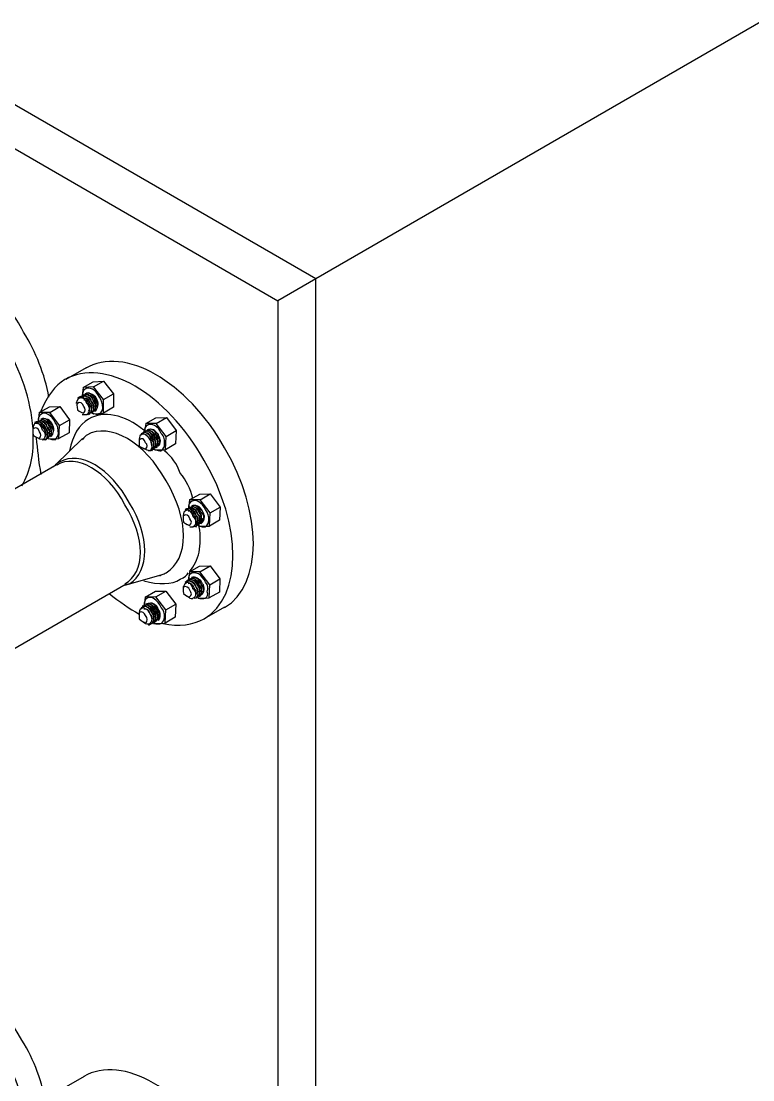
# Model space of a CAD drawing. Header units: inches. Extents: x 0.3 to 33.8, y 15.5 to 37.1.
# Drawn here: x 22.11 to 24.497, y 26.14 to 29.592 of the extents above; entities that cross this region are included whole.
import ezdxf

# ---------------------------------------------------------------- set-up
doc = ezdxf.new("R2010")
doc.units = ezdxf.units.IN
doc.header["$MEASUREMENT"] = 0

# ---------------------------------------------------------------- blocks, each defined once
blk = doc.blocks.new('60298_1')
at = {"transparency": 33554687}
for points in [[(25.3716, 30.0803), (23.071, 28.7515)], [(21.6194, 29.5897), (21.4955, 29.5184), (22.9471, 28.6803)], [(23.071, 28.7515), (21.6194, 29.5897)], [(23.071, 28.7515), (22.9471, 28.6803)], [(23.071, 24.9399), (23.071, 28.7515)], [(22.9471, 28.6803), (22.9471, 24.8681)], [(22.2567, 28.4241), (22.3233, 28.4629)], [(22.3124, 28.3968), (22.345, 28.4154)], [(22.345, 28.4154), (22.3785, 28.4184)], [(22.3455, 28.3993), (22.3785, 28.4184)], [(22.3785, 28.4184), (22.4116, 28.3771)], [(22.3124, 28.3968), (22.3093, 28.3709)], [(22.3455, 28.3993), (22.3124, 28.3968)], [(22.3315, 28.373), (22.3161, 28.3746)], [(22.3161, 28.3746), (22.3161, 28.3746)], [(22.3383, 28.3771), (22.3223, 28.3787)], [(22.3223, 28.3787), (22.3223, 28.3787)], [(22.3419, 28.3751), (22.3419, 28.3751)], [(22.3785, 28.358), (22.3455, 28.3993)], [(22.3785, 28.358), (22.4116, 28.3771)], [(22.4116, 28.3771), (22.4116, 28.3327)], [(22.2923, 28.34), (22.2923, 28.3487)], [(22.3186, 28.3658), (22.3031, 28.3673)], [(22.3031, 28.3673), (22.3031, 28.3673)], [(22.3254, 28.3694), (22.3093, 28.3709)], [(22.3093, 28.3709), (22.3093, 28.3709)], [(22.3161, 28.3601), (22.3099, 28.3622)], [(22.3223, 28.3637), (22.3223, 28.3637)], [(22.329, 28.3673), (22.329, 28.3673)], [(22.3352, 28.3715), (22.3352, 28.3715)], [(22.3599, 28.3358), (22.361, 28.3425)], [(22.3785, 28.3136), (22.3785, 28.358)], [(22.1689, 28.3157), (22.1653, 28.2878)], [(22.1689, 28.3157), (22.2019, 28.3343)], [(22.203, 28.3162), (22.1689, 28.3157)], [(22.2019, 28.3343), (22.236, 28.3353)], [(22.203, 28.3162), (22.236, 28.3353)], [(22.2355, 28.2733), (22.203, 28.3162)], [(22.236, 28.3353), (22.268, 28.2924)], [(22.3052, 28.3172), (22.313, 28.3131)], [(22.3341, 28.3131), (22.3341, 28.3131)], [(22.3393, 28.3162), (22.3455, 28.311)], [(22.3408, 28.3167), (22.3408, 28.3167)], [(22.3455, 28.311), (22.3785, 28.3136)], [(22.347, 28.3203), (22.347, 28.3203)], [(22.3538, 28.3245), (22.3538, 28.3245)], [(22.4116, 28.3327), (22.3785, 28.3136)], [(22.1586, 28.2837), (22.1539, 28.279)], [(22.1596, 28.2842), (22.1596, 28.2842)], [(22.1653, 28.2878), (22.1653, 28.2878)], [(22.1658, 28.2883), (22.1658, 28.2883)], [(22.1715, 28.2914), (22.1715, 28.2914)], [(22.1725, 28.2919), (22.1725, 28.2919)], [(22.1777, 28.295), (22.1777, 28.295)], [(22.1787, 28.2955), (22.1787, 28.2955)], [(22.2334, 28.2305), (22.2355, 28.2733)], [(22.2355, 28.2733), (22.268, 28.2924)], [(22.268, 28.2924), (22.2665, 28.2496)], [(22.5164, 28.2795), (22.5123, 28.2537)], [(22.5164, 28.2795), (22.5495, 28.2986)], [(22.5505, 28.2801), (22.5164, 28.2795)], [(22.5495, 28.2986), (22.5836, 28.2992)], [(22.5505, 28.2801), (22.5836, 28.2992)], [(22.583, 28.2377), (22.5505, 28.2801)], [(22.5836, 28.2992), (22.6156, 28.2568)], [(22.1487, 28.2573), (22.1487, 28.2661)], [(22.1617, 28.2346), (22.1694, 28.23)], [(22.2035, 28.2377), (22.2035, 28.2377)], [(22.2102, 28.2413), (22.2102, 28.2413)], [(22.2169, 28.2563), (22.2169, 28.2594)], [(22.2665, 28.2496), (22.2334, 28.2305)], [(22.5061, 28.2501), (22.5061, 28.2501)], [(22.5128, 28.2537), (22.5128, 28.2537)], [(22.5324, 28.2289), (22.5133, 28.2449)], [(22.519, 28.2573), (22.519, 28.2573)], [(22.5386, 28.2325), (22.5231, 28.2475)], [(22.5257, 28.2609), (22.5257, 28.2609)], [(22.5453, 28.2362), (22.5293, 28.2516)], [(22.5515, 28.2398), (22.536, 28.2553)], [(22.5582, 28.2439), (22.5422, 28.2589)], [(22.5505, 28.215), (22.5453, 28.2362)], [(22.5567, 28.2191), (22.5515, 28.2398)], [(22.5644, 28.2238), (22.5562, 28.2475)], [(22.5634, 28.2227), (22.5582, 28.2439)], [(22.581, 28.1943), (22.583, 28.2377)], [(22.583, 28.2377), (22.6156, 28.2568)], [(22.6156, 28.2568), (22.6135, 28.2134)], [(22.1694, 28.23), (22.1839, 28.2284)], [(22.1906, 28.23), (22.1906, 28.23)], [(22.1957, 28.2331), (22.1993, 28.23)], [(22.1973, 28.2341), (22.1973, 28.2341)], [(22.1993, 28.23), (22.2334, 28.2305)], [(22.2221, 28.1453), (22.3104, 28.2305)], [(22.4958, 28.2227), (22.4958, 28.2315)], [(22.5087, 28.2), (22.5164, 28.1959)], [(22.5371, 28.2041), (22.5324, 28.2289)], [(22.5438, 28.2114), (22.5386, 28.2325)], [(22.5505, 28.2031), (22.5505, 28.2031)], [(22.5567, 28.2067), (22.5567, 28.2067)], [(22.5629, 28.2176), (22.5644, 28.2238)], [(22.6135, 28.2134), (22.581, 28.1943)], [(22.5376, 28.1959), (22.5376, 28.1959)], [(22.5417, 28.1985), (22.5469, 28.1938)], [(22.5438, 28.1995), (22.5438, 28.1995)], [(22.5469, 28.1938), (22.581, 28.1943)], [(20.4487, 27.1202), (22.2277, 28.1473)], [(22.6595, 28.0306), (22.6559, 28.0043)], [(22.6595, 28.0306), (22.6925, 28.0492)], [(22.6935, 28.0311), (22.6595, 28.0306)], [(22.6925, 28.0492), (22.7266, 28.0502)], [(22.6935, 28.0311), (22.7266, 28.0502)], [(22.7261, 27.9888), (22.6935, 28.0311)], [(22.7266, 28.0502), (22.7586, 28.0074)], [(22.6502, 28.0012), (22.6502, 28.0012)], [(22.6564, 28.0048), (22.6564, 28.0048)], [(22.6631, 28.0084), (22.6631, 28.0084)], [(22.6693, 28.012), (22.6693, 28.012)], [(22.7261, 27.9888), (22.7586, 28.0074)], [(22.7586, 28.0074), (22.7571, 27.9645)], [(22.6393, 27.9738), (22.6393, 27.9826)], [(22.6806, 27.9552), (22.6817, 27.9614)], [(22.6812, 27.947), (22.6879, 27.9656)], [(22.6879, 27.9506), (22.6946, 27.9692)], [(22.6941, 27.9542), (22.7008, 27.9728)], [(22.7008, 27.9578), (22.707, 27.9764)], [(22.707, 27.9702), (22.7075, 27.9743)], [(22.7075, 27.9743), (22.7075, 27.98)], [(22.724, 27.9454), (22.7261, 27.9888)], [(22.7571, 27.9645), (22.724, 27.9454)], [(22.6522, 27.9511), (22.66, 27.947)], [(22.6812, 27.947), (22.6812, 27.947)], [(22.6848, 27.9495), (22.6899, 27.9449)], [(22.6879, 27.9506), (22.6879, 27.9506)], [(22.6899, 27.9449), (22.724, 27.9454)], [(22.6941, 27.9542), (22.6941, 27.9542)], [(22.7008, 27.9578), (22.7008, 27.9578)], [(22.4483, 27.7533), (22.5665, 27.7869)], [(22.6589, 27.7962), (22.6553, 27.7693)], [(22.6589, 27.7962), (22.692, 27.8153)], [(22.693, 27.7967), (22.6589, 27.7962)], [(22.692, 27.8153), (22.7261, 27.8158)], [(22.693, 27.7967), (22.7261, 27.8158)], [(22.7256, 27.7543), (22.693, 27.7967)], [(22.7261, 27.8158), (22.7581, 27.7735)], [(20.6692, 26.7272), (22.4529, 27.7569)], [(22.6455, 27.7616), (22.6393, 27.7482)], [(22.6502, 27.7662), (22.6502, 27.7662)], [(22.6564, 27.7704), (22.6564, 27.7704)], [(22.6631, 27.774), (22.6631, 27.774)], [(22.6693, 27.7776), (22.6693, 27.7776)], [(22.7235, 27.711), (22.7256, 27.7543)], [(22.7256, 27.7543), (22.7581, 27.7735)], [(22.7581, 27.7735), (22.7566, 27.7301)], [(22.5149, 27.7141), (22.5479, 27.7332)], [(22.5479, 27.7332), (22.582, 27.7337)], [(22.549, 27.7146), (22.582, 27.7337)], [(22.582, 27.7337), (22.614, 27.6908)], [(22.6393, 27.7394), (22.6393, 27.7482)], [(22.6522, 27.7167), (22.66, 27.712)], [(22.6905, 27.7182), (22.6935, 27.7192)], [(22.6941, 27.7197), (22.6941, 27.7197)], [(22.6966, 27.7218), (22.6997, 27.7228)], [(22.7008, 27.7234), (22.7008, 27.7234)], [(22.7566, 27.7301), (22.7235, 27.711)], [(22.5061, 27.6836), (22.5061, 27.6836)], [(22.5149, 27.7141), (22.5107, 27.6862)], [(22.5128, 27.6872), (22.5128, 27.6872)], [(22.549, 27.7146), (22.5149, 27.7141)], [(22.519, 27.6908), (22.519, 27.6908)], [(22.5257, 27.6944), (22.5257, 27.6944)], [(22.5815, 27.6722), (22.549, 27.7146)], [(22.5815, 27.6722), (22.614, 27.6908)], [(22.614, 27.6908), (22.612, 27.648)], [(22.6739, 27.7105), (22.6806, 27.712)], [(22.6812, 27.7125), (22.6812, 27.7125)], [(22.6837, 27.7146), (22.6868, 27.7156)], [(22.6848, 27.7146), (22.6894, 27.7105)], [(22.6879, 27.7161), (22.6879, 27.7161)], [(22.6894, 27.7105), (22.7235, 27.711)], [(22.7075, 27.6438), (22.7741, 27.6821)], [(22.4958, 27.6562), (22.4958, 27.665)], [(22.5794, 27.6289), (22.5815, 27.6722)], [(22.612, 27.648), (22.5794, 27.6289)], [(22.5087, 27.6335), (22.5164, 27.6294)], [(22.5376, 27.6294), (22.5376, 27.6294)], [(22.5412, 27.632), (22.5453, 27.6283)], [(22.5438, 27.633), (22.5438, 27.633)], [(22.5453, 27.6283), (22.5794, 27.6289)], [(22.5505, 27.6366), (22.5505, 27.6366)], [(22.5567, 27.6402), (22.5567, 27.6402)], [(22.25, 26.1137), (22.3166, 26.1524)]]:
    blk.add_lwpolyline(points, dxfattribs=at)
for points, knots in [([(22.1487, 28.263), (22.1417, 28.3568), (22.1093, 28.4547), (22.0558, 28.5419), (21.9327, 28.7605), (21.731, 28.877), (21.6065, 28.8001), (21.5708, 28.7845), (21.5441, 28.7494), (21.5239, 28.702)], [0, 0, 0, 0, 1, 1, 1, 2, 2, 2, 3, 3, 3, 3]), ([(22.2004, 28.3663), (22.1868, 28.4402), (22.1585, 28.5129), (22.1178, 28.578), (22.0897, 28.6321), (22.0546, 28.6795), (22.0145, 28.7174)], [0, 0, 0, 0, 1, 1, 1, 2, 2, 2, 2]), ([(22.7736, 27.6795), (22.8986, 27.7543), (22.8986, 27.9872), (22.7736, 28.201), (22.6498, 28.4182), (22.448, 28.5347), (22.3192, 28.4592)], [0, 0, 0, 0, 1, 1, 1, 2, 2, 2, 2]), ([(22.5722, 27.6278), (22.6254, 27.6174), (22.6708, 27.6227), (22.7065, 27.6433), (22.8321, 27.7159), (22.8321, 27.9488), (22.7065, 28.1597), (22.5832, 28.3798), (22.3815, 28.4963), (22.252, 28.4231), (22.2211, 28.4037), (22.1942, 28.3683), (22.1746, 28.3198)], [0, 0, 0, 0, 1, 1, 1, 2, 2, 2, 3, 3, 3, 4, 4, 4, 4]), ([(22.376, 28.3301), (22.376, 28.3446), (22.3725, 28.3564), (22.3656, 28.3663), (22.3533, 28.3897), (22.3323, 28.4018), (22.3192, 28.3921), (22.3127, 28.3905), (22.3092, 28.3822), (22.3088, 28.3663)], [0, 0, 0, 0, 1, 1, 1, 2, 2, 2, 3, 3, 3, 3]), ([(22.3295, 28.3715), (22.3252, 28.3764), (22.3196, 28.3769), (22.314, 28.3715), (22.3145, 28.374), (22.3136, 28.3733), (22.3088, 28.3715)], [0, 0, 0, 0, 1, 1, 1, 2, 2, 2, 2]), ([(22.3346, 28.3766), (22.3316, 28.3801), (22.326, 28.3807), (22.3192, 28.3766), (22.3209, 28.3777), (22.32, 28.377), (22.3192, 28.3715)], [0, 0, 0, 0, 1, 1, 1, 2, 2, 2, 2]), ([(22.345, 28.3198), (22.3512, 28.3231), (22.3522, 28.3235), (22.3501, 28.3198), (22.3618, 28.3291), (22.3618, 28.3452), (22.3501, 28.356), (22.349, 28.3674), (22.3434, 28.3733), (22.3346, 28.3766)], [0, 0, 0, 0, 1, 1, 1, 2, 2, 2, 3, 3, 3, 3]), ([(22.3501, 28.3198), (22.3626, 28.3295), (22.3626, 28.3457), (22.3501, 28.356), (22.3498, 28.3678), (22.3442, 28.3738), (22.3346, 28.3766)], [0, 0, 0, 0, 1, 1, 1, 2, 2, 2, 2]), ([(22.3605, 28.3405), (22.3614, 28.3486), (22.3595, 28.3552), (22.3553, 28.3611), (22.3515, 28.369), (22.3452, 28.3748), (22.3346, 28.3766)], [0, 0, 0, 0, 1, 1, 1, 2, 2, 2, 2]), ([(22.3088, 28.3095), (22.3188, 28.3101), (22.3241, 28.3095), (22.3243, 28.3095), (22.3361, 28.3165), (22.3361, 28.3316), (22.3243, 28.3456), (22.3199, 28.3597), (22.3068, 28.3673), (22.2985, 28.3611), (22.2948, 28.3604), (22.2926, 28.3556), (22.2882, 28.3456)], [0, 0, 0, 0, 1, 1, 1, 2, 2, 2, 3, 3, 3, 4, 4, 4, 4]), ([(22.314, 28.3147), (22.3099, 28.3138), (22.3016, 28.3186), (22.2933, 28.325), (22.2913, 28.3363), (22.2913, 28.3459), (22.2933, 28.3456), (22.3016, 28.3519), (22.3099, 28.3471), (22.314, 28.3353), (22.3201, 28.3293), (22.3201, 28.3197), (22.314, 28.3147)], [0, 0, 0, 0, 1, 1, 1, 2, 2, 2, 3, 3, 3, 4, 4, 4, 4]), ([(22.314, 28.3611), (22.3123, 28.3689), (22.3067, 28.3695), (22.2985, 28.3663), (22.3007, 28.366), (22.2992, 28.3644), (22.2933, 28.3611)], [0, 0, 0, 0, 1, 1, 1, 2, 2, 2, 2]), ([(22.3243, 28.3663), (22.3187, 28.3727), (22.3131, 28.3732), (22.3088, 28.3663), (22.308, 28.3703), (22.3072, 28.3696), (22.3037, 28.3663)], [0, 0, 0, 0, 1, 1, 1, 2, 2, 2, 2]), ([(22.3295, 28.3095), (22.3433, 28.3184), (22.3433, 28.3345), (22.3295, 28.3456), (22.3305, 28.3567), (22.3249, 28.3626), (22.314, 28.3611)], [0, 0, 0, 0, 1, 1, 1, 2, 2, 2, 2]), ([(22.3243, 28.3095), (22.3298, 28.3113), (22.332, 28.3118), (22.3295, 28.3095), (22.3425, 28.3179), (22.3425, 28.3341), (22.3295, 28.3456), (22.3297, 28.3562), (22.324, 28.3622), (22.314, 28.3611)], [0, 0, 0, 0, 1, 1, 1, 2, 2, 2, 3, 3, 3, 3]), ([(22.3295, 28.3198), (22.3361, 28.3284), (22.3343, 28.3379), (22.3243, 28.3456), (22.3259, 28.3525), (22.3211, 28.3575), (22.314, 28.356)], [0, 0, 0, 0, 1, 1, 1, 2, 2, 2, 2]), ([(22.3398, 28.325), (22.3419, 28.3352), (22.3399, 28.3431), (22.3346, 28.3456), (22.3323, 28.3562), (22.3275, 28.3612), (22.3192, 28.3611)], [0, 0, 0, 0, 1, 1, 1, 2, 2, 2, 2]), ([(22.3346, 28.3147), (22.3383, 28.3157), (22.3393, 28.3161), (22.3398, 28.3147), (22.3489, 28.3216), (22.3489, 28.3378), (22.3398, 28.3508), (22.3361, 28.3599), (22.3305, 28.3659), (22.3243, 28.3663)], [0, 0, 0, 0, 1, 1, 1, 2, 2, 2, 3, 3, 3, 3]), ([(22.3398, 28.3147), (22.3497, 28.3221), (22.3497, 28.3383), (22.3398, 28.3508), (22.3369, 28.3604), (22.3313, 28.3664), (22.3243, 28.3663)], [0, 0, 0, 0, 1, 1, 1, 2, 2, 2, 2]), ([(22.345, 28.3301), (22.3483, 28.339), (22.3463, 28.3468), (22.3398, 28.3508), (22.3387, 28.3599), (22.334, 28.365), (22.3243, 28.3663)], [0, 0, 0, 0, 1, 1, 1, 2, 2, 2, 2]), ([(22.3398, 28.3147), (22.3447, 28.3194), (22.3458, 28.3198), (22.345, 28.3198), (22.3553, 28.3253), (22.3553, 28.3415), (22.345, 28.356), (22.3425, 28.3637), (22.3369, 28.3696), (22.3295, 28.3715)], [0, 0, 0, 0, 1, 1, 1, 2, 2, 2, 3, 3, 3, 3]), ([(22.345, 28.3198), (22.3561, 28.3258), (22.3561, 28.342), (22.345, 28.356), (22.3434, 28.3641), (22.3377, 28.3701), (22.3295, 28.3715)], [0, 0, 0, 0, 1, 1, 1, 2, 2, 2, 2]), ([(22.3501, 28.3353), (22.3547, 28.3427), (22.3528, 28.3505), (22.345, 28.356), (22.3452, 28.3637), (22.3404, 28.3687), (22.3346, 28.3715)], [0, 0, 0, 0, 1, 1, 1, 2, 2, 2, 2]), ([(22.3553, 28.3353), (22.3612, 28.3464), (22.3592, 28.3542), (22.3501, 28.3611), (22.3516, 28.3674), (22.3469, 28.3724), (22.3398, 28.3715)], [0, 0, 0, 0, 1, 1, 1, 2, 2, 2, 2]), ([(22.2314, 28.2475), (22.2322, 28.2611), (22.2287, 28.2736), (22.221, 28.2837), (22.2091, 28.3075), (22.1881, 28.3196), (22.1746, 28.3095), (22.1684, 28.3082), (22.1649, 28.2994), (22.1642, 28.2837)], [0, 0, 0, 0, 1, 1, 1, 2, 2, 2, 3, 3, 3, 3]), ([(22.5102, 28.2578), (22.4464, 28.3101), (22.3791, 28.3232), (22.3295, 28.294), (22.2991, 28.277), (22.278, 28.2408), (22.2675, 28.1907)], [0, 0, 0, 0, 1, 1, 1, 2, 2, 2, 2]), ([(22.3398, 28.3147), (22.3501, 28.3105), (22.3595, 28.3091), (22.3656, 28.3095), (22.3724, 28.3166), (22.3759, 28.3243), (22.376, 28.3301)], [0, 0, 0, 0, 1, 1, 1, 2, 2, 2, 2]), ([(22.1797, 28.2269), (22.1924, 28.2335), (22.1924, 28.2487), (22.1797, 28.2578), (22.1762, 28.2768), (22.1631, 28.2844), (22.1539, 28.2785), (22.1511, 28.2774), (22.1489, 28.2726), (22.1487, 28.263)], [0, 0, 0, 0, 1, 1, 1, 2, 2, 2, 3, 3, 3, 3]), ([(22.1797, 28.2269), (22.1861, 28.2284), (22.1883, 28.2289), (22.1901, 28.2269), (22.1988, 28.2349), (22.1988, 28.2511), (22.1901, 28.263), (22.1815, 28.281), (22.1675, 28.2891), (22.1539, 28.2837)], [0, 0, 0, 0, 1, 1, 1, 2, 2, 2, 3, 3, 3, 3]), ([(22.1901, 28.2269), (22.1996, 28.2354), (22.1996, 28.2516), (22.1901, 28.263), (22.1823, 28.2815), (22.1683, 28.2896), (22.1591, 28.2837)], [0, 0, 0, 0, 1, 1, 1, 2, 2, 2, 2]), ([(22.1952, 28.232), (22.206, 28.2391), (22.206, 28.2553), (22.1952, 28.2682), (22.1887, 28.2852), (22.1747, 28.2933), (22.1642, 28.2837)], [0, 0, 0, 0, 1, 1, 1, 2, 2, 2, 2]), ([(22.1901, 28.232), (22.1946, 28.2327), (22.1956, 28.2331), (22.1952, 28.232), (22.2052, 28.2387), (22.2052, 28.2548), (22.1952, 28.2682), (22.1879, 28.2848), (22.1739, 28.2929), (22.1642, 28.2837)], [0, 0, 0, 0, 1, 1, 1, 2, 2, 2, 3, 3, 3, 3]), ([(22.1901, 28.2372), (22.1924, 28.2454), (22.1906, 28.2549), (22.1849, 28.263), (22.1807, 28.2721), (22.1733, 28.2784), (22.1642, 28.2785)], [0, 0, 0, 0, 1, 1, 1, 2, 2, 2, 2]), ([(22.2004, 28.2372), (22.2125, 28.2428), (22.2125, 28.259), (22.2004, 28.2733), (22.1952, 28.2889), (22.1812, 28.297), (22.1694, 28.2888)], [0, 0, 0, 0, 1, 1, 1, 2, 2, 2, 2]), ([(22.1952, 28.232), (22.201, 28.2364), (22.2021, 28.2368), (22.2004, 28.2372), (22.2116, 28.2424), (22.2116, 28.2585), (22.2004, 28.2733), (22.1944, 28.2885), (22.1804, 28.2966), (22.1694, 28.2888)], [0, 0, 0, 0, 1, 1, 1, 2, 2, 2, 3, 3, 3, 3]), ([(22.2055, 28.2372), (22.2189, 28.2466), (22.2189, 28.2627), (22.2055, 28.2733), (22.2016, 28.2927), (22.1876, 28.3008), (22.1746, 28.294)], [0, 0, 0, 0, 1, 1, 1, 2, 2, 2, 2]), ([(22.2055, 28.2372), (22.2075, 28.2402), (22.2085, 28.2406), (22.2055, 28.2372), (22.2181, 28.2461), (22.2181, 28.2623), (22.2055, 28.2733), (22.2008, 28.2922), (22.1868, 28.3003), (22.1746, 28.294)], [0, 0, 0, 0, 1, 1, 1, 2, 2, 2, 3, 3, 3, 3]), ([(22.1952, 28.2424), (22.1982, 28.2523), (22.1962, 28.2601), (22.1901, 28.263), (22.188, 28.2743), (22.1822, 28.2799), (22.1746, 28.2785)], [0, 0, 0, 0, 1, 1, 1, 2, 2, 2, 2]), ([(22.2004, 28.2475), (22.2046, 28.256), (22.2026, 28.2638), (22.1952, 28.2682), (22.1944, 28.2781), (22.1886, 28.2837), (22.1797, 28.2837)], [0, 0, 0, 0, 1, 1, 1, 2, 2, 2, 2]), ([(22.2055, 28.2527), (22.211, 28.2597), (22.2091, 28.2675), (22.2004, 28.2733), (22.2009, 28.2818), (22.1951, 28.2874), (22.1849, 28.2888)], [0, 0, 0, 0, 1, 1, 1, 2, 2, 2, 2]), ([(22.2159, 28.2578), (22.2175, 28.2656), (22.2155, 28.2727), (22.2107, 28.2785), (22.2067, 28.288), (22.1991, 28.2944), (22.1901, 28.294)], [0, 0, 0, 0, 1, 1, 1, 2, 2, 2, 2]), ([(22.2159, 28.2527), (22.2175, 28.2634), (22.2155, 28.2712), (22.2107, 28.2733), (22.2073, 28.2855), (22.2015, 28.2911), (22.1952, 28.2888)], [0, 0, 0, 0, 1, 1, 1, 2, 2, 2, 2]), ([(22.5774, 28.2114), (22.5796, 28.2252), (22.5761, 28.2377), (22.567, 28.2475), (22.5565, 28.2716), (22.5355, 28.2838), (22.5206, 28.2733), (22.5161, 28.2726), (22.5126, 28.2645), (22.5102, 28.2527)], [0, 0, 0, 0, 1, 1, 1, 2, 2, 2, 3, 3, 3, 3]), ([(22.1694, 28.232), (22.1662, 28.2308), (22.1579, 28.2356), (22.1487, 28.2424), (22.1476, 28.2534), (22.1476, 28.263), (22.1487, 28.263), (22.1579, 28.2689), (22.1662, 28.2641), (22.1694, 28.2527), (22.1764, 28.2463), (22.1764, 28.2367), (22.1694, 28.232)], [0, 0, 0, 0, 1, 1, 1, 2, 2, 2, 3, 3, 3, 4, 4, 4, 4]), ([(22.1952, 28.232), (22.2065, 28.2282), (22.2155, 28.2271), (22.221, 28.2269), (22.2279, 28.2342), (22.2314, 28.2412), (22.2314, 28.2475)], [0, 0, 0, 0, 1, 1, 1, 2, 2, 2, 2]), ([(22.5619, 27.7828), (22.5739, 27.7894), (22.5805, 27.7922), (22.5825, 27.7931), (22.6582, 27.837), (22.6582, 27.9708), (22.5825, 28.0926), (22.5153, 28.2182), (22.3995, 28.2851), (22.3243, 28.2424), (22.3218, 28.2403), (22.3161, 28.2359), (22.3088, 28.2269)], [0, 0, 0, 0, 1, 1, 1, 2, 2, 2, 3, 3, 3, 4, 4, 4, 4]), ([(22.5154, 28.1959), (22.522, 28.1927), (22.5273, 28.1922), (22.5309, 28.1907), (22.5393, 28.1991), (22.5393, 28.2143), (22.5309, 28.2269), (22.5231, 28.2424), (22.51, 28.25), (22.4999, 28.2424), (22.498, 28.2431), (22.4958, 28.2382), (22.4947, 28.2269)], [0, 0, 0, 0, 1, 1, 1, 2, 2, 2, 3, 3, 3, 4, 4, 4, 4]), ([(22.536, 28.2269), (22.5284, 28.2467), (22.5144, 28.2548), (22.5051, 28.2475), (22.5039, 28.2487), (22.5024, 28.2471), (22.4999, 28.2424)], [0, 0, 0, 0, 1, 1, 1, 2, 2, 2, 2]), ([(22.5412, 28.232), (22.5348, 28.2504), (22.5208, 28.2585), (22.5102, 28.2527), (22.5112, 28.253), (22.5104, 28.2523), (22.5051, 28.2475)], [0, 0, 0, 0, 1, 1, 1, 2, 2, 2, 2]), ([(22.5464, 28.2372), (22.5413, 28.2541), (22.5273, 28.2622), (22.5154, 28.2527), (22.5177, 28.2567), (22.5168, 28.256), (22.5154, 28.2527)], [0, 0, 0, 0, 1, 1, 1, 2, 2, 2, 2]), ([(22.5515, 28.2424), (22.5477, 28.2578), (22.5337, 28.2659), (22.5206, 28.2578), (22.5241, 28.2604), (22.5232, 28.2597), (22.5206, 28.2578)], [0, 0, 0, 0, 1, 1, 1, 2, 2, 2, 2]), ([(22.5464, 28.201), (22.5479, 28.2021), (22.549, 28.2025), (22.5464, 28.201), (22.5585, 28.208), (22.5585, 28.2242), (22.5464, 28.2372)], [0, 0, 0, 0, 1, 1, 1, 2, 2, 2, 2]), ([(22.5515, 28.201), (22.5544, 28.2058), (22.5554, 28.2062), (22.5515, 28.2062), (22.565, 28.2117), (22.565, 28.2279), (22.5515, 28.2424)], [0, 0, 0, 0, 1, 1, 1, 2, 2, 2, 2]), ([(22.5154, 28.1959), (22.5131, 28.1964), (22.5048, 28.2012), (22.4947, 28.2062), (22.4945, 28.219), (22.4945, 28.2286), (22.4947, 28.2269), (22.5048, 28.2345), (22.5131, 28.2297), (22.5154, 28.2165), (22.5233, 28.212), (22.5233, 28.2024), (22.5154, 28.1959)], [0, 0, 0, 0, 1, 1, 1, 2, 2, 2, 3, 3, 3, 4, 4, 4, 4]), ([(22.5257, 28.1907), (22.533, 28.194), (22.5352, 28.1945), (22.536, 28.1907), (22.5457, 28.2006), (22.5457, 28.2168), (22.536, 28.2269)], [0, 0, 0, 0, 1, 1, 1, 2, 2, 2, 2]), ([(22.536, 28.1959), (22.5415, 28.1984), (22.5425, 28.1988), (22.5412, 28.1959), (22.5521, 28.2043), (22.5521, 28.2205), (22.5412, 28.232)], [0, 0, 0, 0, 1, 1, 1, 2, 2, 2, 2]), ([(22.5412, 28.1959), (22.5529, 28.1925), (22.5625, 28.191), (22.567, 28.1907), (22.5753, 28.1984), (22.5787, 28.2054), (22.5774, 28.2114)], [0, 0, 0, 0, 1, 1, 1, 2, 2, 2, 2]), ([(22.4431, 27.7518), (22.4529, 27.7546), (22.4599, 27.7574), (22.4637, 27.7569), (22.5294, 27.7975), (22.5294, 27.9156), (22.4637, 28.0203), (22.4032, 28.1342), (22.3008, 28.1933), (22.2365, 28.1546), (22.2313, 28.1532), (22.2255, 28.1485), (22.2159, 28.1391)], [0, 0, 0, 0, 1, 1, 1, 2, 2, 2, 3, 3, 3, 4, 4, 4, 4]), ([(22.6703, 28.0358), (22.6619, 28.0662), (22.6489, 28.0944), (22.629, 28.1184), (22.6181, 28.1477), (22.6007, 28.1725), (22.5774, 28.1907)], [0, 0, 0, 0, 1, 1, 1, 2, 2, 2, 2]), ([(22.4483, 27.7569), (22.5156, 27.7933), (22.5156, 27.9098), (22.4483, 28.0151), (22.3912, 28.1253), (22.2903, 28.1835), (22.2262, 28.1442)], [0, 0, 0, 0, 1, 1, 1, 2, 2, 2, 2]), ([(22.722, 27.9635), (22.7228, 27.9761), (22.7193, 27.9886), (22.7116, 27.9996), (22.6997, 28.0225), (22.6787, 28.0346), (22.6651, 28.0255), (22.6593, 28.0234), (22.6558, 28.0153), (22.6548, 27.9996)], [0, 0, 0, 0, 1, 1, 1, 2, 2, 2, 3, 3, 3, 3]), ([(22.66, 27.9428), (22.6657, 27.9439), (22.671, 27.9433), (22.6703, 27.9428), (22.683, 27.9503), (22.683, 27.9654), (22.6703, 27.979), (22.6668, 27.9935), (22.6537, 28.0011), (22.6445, 27.9945), (22.6417, 27.9942), (22.6395, 27.9894), (22.6393, 27.979)], [0, 0, 0, 0, 1, 1, 1, 2, 2, 2, 3, 3, 3, 4, 4, 4, 4]), ([(22.6858, 27.9583), (22.6872, 27.9678), (22.6849, 27.9757), (22.6806, 27.979), (22.6721, 27.9978), (22.6581, 28.0059), (22.6445, 27.9996), (22.6476, 27.9998), (22.6461, 27.9982), (22.6445, 27.9945)], [0, 0, 0, 0, 1, 1, 1, 2, 2, 2, 3, 3, 3, 3]), ([(22.691, 27.9635), (22.6936, 27.9715), (22.6913, 27.9794), (22.6858, 27.9841), (22.6785, 28.0015), (22.6645, 28.0096), (22.6548, 27.9996), (22.6549, 28.0041), (22.6541, 28.0034), (22.6497, 27.9996)], [0, 0, 0, 0, 1, 1, 1, 2, 2, 2, 3, 3, 3, 3]), ([(22.6858, 27.9583), (22.688, 27.9683), (22.6857, 27.9761), (22.6806, 27.979), (22.6729, 27.9983), (22.6589, 28.0064), (22.6497, 27.9996)], [0, 0, 0, 0, 1, 1, 1, 2, 2, 2, 2]), ([(22.6961, 27.9635), (22.7001, 27.9752), (22.6977, 27.9831), (22.691, 27.9893), (22.685, 28.0052), (22.6709, 28.0133), (22.66, 28.0048), (22.6614, 28.0078), (22.6605, 28.0071), (22.6548, 28.0048)], [0, 0, 0, 0, 1, 1, 1, 2, 2, 2, 3, 3, 3, 3]), ([(22.691, 27.9635), (22.6944, 27.972), (22.6921, 27.9798), (22.6858, 27.9841), (22.6793, 28.002), (22.6653, 28.0101), (22.6548, 28.0048)], [0, 0, 0, 0, 1, 1, 1, 2, 2, 2, 2]), ([(22.6806, 27.9583), (22.6817, 27.9676), (22.6797, 27.9742), (22.6755, 27.979), (22.6713, 27.9889), (22.6639, 27.9951), (22.6548, 27.9945)], [0, 0, 0, 0, 1, 1, 1, 2, 2, 2, 2]), ([(22.6961, 27.9687), (22.7009, 27.9757), (22.6986, 27.9835), (22.691, 27.9893), (22.6858, 28.0057), (22.6718, 28.0138), (22.66, 28.0048)], [0, 0, 0, 0, 1, 1, 1, 2, 2, 2, 2]), ([(22.7065, 27.9687), (22.7073, 27.9794), (22.705, 27.9873), (22.6961, 27.9893), (22.6922, 28.0094), (22.6782, 28.0175), (22.6651, 28.01)], [0, 0, 0, 0, 1, 1, 1, 2, 2, 2, 2]), ([(22.7065, 27.9687), (22.7065, 27.979), (22.7042, 27.9868), (22.6961, 27.9893), (22.6914, 28.009), (22.6774, 28.017), (22.6651, 28.01), (22.6678, 28.0115), (22.6669, 28.0108), (22.6651, 28.01)], [0, 0, 0, 0, 1, 1, 1, 2, 2, 2, 3, 3, 3, 3]), ([(22.6858, 27.9635), (22.6881, 27.9713), (22.6862, 27.9779), (22.6806, 27.979), (22.6786, 27.9911), (22.6728, 27.9967), (22.6651, 27.9945)], [0, 0, 0, 0, 1, 1, 1, 2, 2, 2, 2]), ([(22.691, 27.9687), (22.6946, 27.975), (22.6926, 27.9816), (22.6858, 27.9841), (22.685, 27.9948), (22.6792, 28.0004), (22.6703, 27.9996)], [0, 0, 0, 0, 1, 1, 1, 2, 2, 2, 2]), ([(22.6961, 27.9687), (22.701, 27.9787), (22.6991, 27.9854), (22.691, 27.9893), (22.6914, 27.9985), (22.6857, 28.0041), (22.6755, 28.0048)], [0, 0, 0, 0, 1, 1, 1, 2, 2, 2, 2]), ([(22.7065, 27.9738), (22.7075, 27.9825), (22.7055, 27.9891), (22.7013, 27.9945), (22.6979, 28.0022), (22.6921, 28.0078), (22.6858, 28.01)], [0, 0, 0, 0, 1, 1, 1, 2, 2, 2, 2]), ([(22.66, 27.948), (22.6568, 27.9476), (22.6485, 27.9524), (22.6393, 27.9583), (22.6382, 27.9701), (22.6382, 27.9797), (22.6393, 27.979), (22.6485, 27.9857), (22.6568, 27.9809), (22.66, 27.9687), (22.667, 27.9631), (22.667, 27.9535), (22.66, 27.948)], [0, 0, 0, 0, 1, 1, 1, 2, 2, 2, 3, 3, 3, 4, 4, 4, 4]), ([(22.6703, 27.9428), (22.6767, 27.9451), (22.6789, 27.9456), (22.6806, 27.9428), (22.6849, 27.9491), (22.6872, 27.9543), (22.6858, 27.9583)], [0, 0, 0, 0, 1, 1, 1, 2, 2, 2, 2]), ([(22.6806, 27.948), (22.6852, 27.9495), (22.6862, 27.9499), (22.6858, 27.948), (22.6913, 27.9528), (22.6936, 27.958), (22.691, 27.9635)], [0, 0, 0, 0, 1, 1, 1, 2, 2, 2, 2]), ([(22.6858, 27.948), (22.6916, 27.9532), (22.6927, 27.9536), (22.691, 27.9532), (22.6977, 27.9565), (22.7001, 27.9617), (22.6961, 27.9635)], [0, 0, 0, 0, 1, 1, 1, 2, 2, 2, 2]), ([(22.6858, 27.948), (22.6961, 27.9434), (22.7058, 27.9419), (22.7116, 27.9428), (22.7185, 27.9492), (22.722, 27.9562), (22.722, 27.9635)], [0, 0, 0, 0, 1, 1, 1, 2, 2, 2, 2]), ([(22.6961, 27.9532), (22.6981, 27.9569), (22.6991, 27.9573), (22.6961, 27.9532), (22.7042, 27.9603), (22.7065, 27.9654), (22.7065, 27.9687)], [0, 0, 0, 0, 1, 1, 1, 2, 2, 2, 2]), ([(22.5102, 27.7673), (22.5591, 27.7539), (22.6009, 27.7541), (22.629, 27.7724), (22.6426, 27.7782), (22.6511, 27.7851), (22.6548, 27.7931)], [0, 0, 0, 0, 1, 1, 1, 2, 2, 2, 2]), ([(22.7168, 27.7311), (22.7222, 27.7418), (22.7187, 27.7543), (22.7116, 27.7621), (22.6991, 27.7882), (22.6781, 27.8004), (22.66, 27.7879), (22.6586, 27.7891), (22.655, 27.7807), (22.6548, 27.7673)], [0, 0, 0, 0, 1, 1, 1, 2, 2, 2, 3, 3, 3, 3]), ([(22.6806, 27.7105), (22.6894, 27.7171), (22.6894, 27.7332), (22.6806, 27.7466), (22.6721, 27.7632), (22.6581, 27.7712), (22.6445, 27.7621), (22.6476, 27.7652), (22.6461, 27.7636), (22.6445, 27.7569)], [0, 0, 0, 0, 1, 1, 1, 2, 2, 2, 3, 3, 3, 3]), ([(22.66, 27.7105), (22.6657, 27.7092), (22.671, 27.7087), (22.6703, 27.7105), (22.683, 27.7156), (22.683, 27.7308), (22.6703, 27.7414), (22.6668, 27.7589), (22.6537, 27.7665), (22.6445, 27.7569)], [0, 0, 0, 0, 1, 1, 1, 2, 2, 2, 3, 3, 3, 3]), ([(22.6858, 27.7156), (22.6958, 27.7208), (22.6958, 27.7369), (22.6858, 27.7518), (22.6785, 27.7669), (22.6645, 27.775), (22.6548, 27.7673), (22.6549, 27.7694), (22.6541, 27.7687), (22.6497, 27.7673)], [0, 0, 0, 0, 1, 1, 1, 2, 2, 2, 3, 3, 3, 3]), ([(22.6806, 27.7105), (22.6902, 27.7175), (22.6902, 27.7337), (22.6806, 27.7466), (22.6729, 27.7636), (22.6589, 27.7717), (22.6497, 27.7621)], [0, 0, 0, 0, 1, 1, 1, 2, 2, 2, 2]), ([(22.691, 27.7156), (22.7022, 27.7245), (22.7022, 27.7407), (22.691, 27.7518), (22.685, 27.7706), (22.6709, 27.7787), (22.66, 27.7724), (22.6614, 27.7731), (22.6605, 27.7725), (22.6548, 27.7673)], [0, 0, 0, 0, 1, 1, 1, 2, 2, 2, 3, 3, 3, 3]), ([(22.6858, 27.7156), (22.6966, 27.7212), (22.6966, 27.7374), (22.6858, 27.7518), (22.6793, 27.7673), (22.6653, 27.7754), (22.6548, 27.7673)], [0, 0, 0, 0, 1, 1, 1, 2, 2, 2, 2]), ([(22.6806, 27.7208), (22.683, 27.7275), (22.6812, 27.737), (22.6755, 27.7414), (22.6713, 27.7542), (22.6639, 27.7605), (22.6548, 27.7569)], [0, 0, 0, 0, 1, 1, 1, 2, 2, 2, 2]), ([(22.691, 27.7156), (22.703, 27.725), (22.703, 27.7411), (22.691, 27.7518), (22.6858, 27.7711), (22.6718, 27.7791), (22.66, 27.7724)], [0, 0, 0, 0, 1, 1, 1, 2, 2, 2, 2]), ([(22.6961, 27.7208), (22.7087, 27.7282), (22.7087, 27.7444), (22.6961, 27.7569), (22.6914, 27.7743), (22.6774, 27.7824), (22.6651, 27.7724), (22.6678, 27.7769), (22.6669, 27.7762), (22.6651, 27.7724)], [0, 0, 0, 0, 1, 1, 1, 2, 2, 2, 3, 3, 3, 3]), ([(22.6961, 27.7208), (22.7095, 27.7287), (22.7095, 27.7448), (22.6961, 27.7569), (22.6922, 27.7748), (22.6782, 27.7829), (22.6651, 27.7776)], [0, 0, 0, 0, 1, 1, 1, 2, 2, 2, 2]), ([(22.6858, 27.7259), (22.6888, 27.7344), (22.6868, 27.7422), (22.6806, 27.7466), (22.6786, 27.7564), (22.6728, 27.7621), (22.6651, 27.7621)], [0, 0, 0, 0, 1, 1, 1, 2, 2, 2, 2]), ([(22.691, 27.7311), (22.6952, 27.7381), (22.6932, 27.7459), (22.6858, 27.7518), (22.685, 27.7602), (22.6792, 27.7658), (22.6703, 27.7673)], [0, 0, 0, 0, 1, 1, 1, 2, 2, 2, 2]), ([(22.6961, 27.7311), (22.7016, 27.7418), (22.6997, 27.7496), (22.691, 27.7518), (22.6914, 27.7639), (22.6857, 27.7695), (22.6755, 27.7673)], [0, 0, 0, 0, 1, 1, 1, 2, 2, 2, 2]), ([(22.7065, 27.7363), (22.7081, 27.7455), (22.7061, 27.7534), (22.7013, 27.7569), (22.6979, 27.7676), (22.6921, 27.7732), (22.6858, 27.7724)], [0, 0, 0, 0, 1, 1, 1, 2, 2, 2, 2]), ([(22.66, 27.7156), (22.6568, 27.7129), (22.6485, 27.7177), (22.6393, 27.7259), (22.6382, 27.7355), (22.6382, 27.7451), (22.6393, 27.7466), (22.6485, 27.751), (22.6568, 27.7462), (22.66, 27.7363), (22.667, 27.7284), (22.667, 27.7188), (22.66, 27.7156)], [0, 0, 0, 0, 1, 1, 1, 2, 2, 2, 3, 3, 3, 4, 4, 4, 4]), ([(22.6858, 27.7105), (22.6959, 27.709), (22.7053, 27.7077), (22.7116, 27.7105), (22.7179, 27.7149), (22.7214, 27.722), (22.7168, 27.7311)], [0, 0, 0, 0, 1, 1, 1, 2, 2, 2, 2]), ([(22.5257, 27.6227), (22.533, 27.6275), (22.5352, 27.628), (22.536, 27.6278), (22.5457, 27.6341), (22.5457, 27.6503), (22.536, 27.664), (22.5284, 27.6802), (22.5144, 27.6883), (22.5051, 27.6795), (22.5039, 27.6822), (22.5024, 27.6806), (22.4999, 27.6743)], [0, 0, 0, 0, 1, 1, 1, 2, 2, 2, 3, 3, 3, 4, 4, 4, 4]), ([(22.536, 27.6278), (22.5415, 27.6319), (22.5425, 27.6323), (22.5412, 27.6278), (22.5521, 27.6378), (22.5521, 27.654), (22.5412, 27.664), (22.5348, 27.6839), (22.5208, 27.692), (22.5102, 27.6846), (22.5112, 27.6865), (22.5104, 27.6858), (22.5051, 27.6846)], [0, 0, 0, 0, 1, 1, 1, 2, 2, 2, 3, 3, 3, 4, 4, 4, 4]), ([(22.536, 27.6278), (22.5465, 27.6346), (22.5465, 27.6507), (22.536, 27.664), (22.5292, 27.6807), (22.5152, 27.6888), (22.5051, 27.6795)], [0, 0, 0, 0, 1, 1, 1, 2, 2, 2, 2]), ([(22.5774, 27.6485), (22.5781, 27.6596), (22.5745, 27.6721), (22.567, 27.6795), (22.555, 27.706), (22.534, 27.7182), (22.5206, 27.7105), (22.5142, 27.7068), (22.5107, 27.6979), (22.5102, 27.6846)], [0, 0, 0, 0, 1, 1, 1, 2, 2, 2, 3, 3, 3, 3]), ([(22.5412, 27.633), (22.5529, 27.6383), (22.5529, 27.6545), (22.5412, 27.6691), (22.5356, 27.6844), (22.5216, 27.6925), (22.5102, 27.6846)], [0, 0, 0, 0, 1, 1, 1, 2, 2, 2, 2]), ([(22.5464, 27.633), (22.5479, 27.6356), (22.549, 27.636), (22.5464, 27.633), (22.5585, 27.6415), (22.5585, 27.6577), (22.5464, 27.6691), (22.5413, 27.6876), (22.5273, 27.6957), (22.5154, 27.6898), (22.5177, 27.6902), (22.5168, 27.6895), (22.5154, 27.6846)], [0, 0, 0, 0, 1, 1, 1, 2, 2, 2, 3, 3, 3, 4, 4, 4, 4]), ([(22.5464, 27.633), (22.5594, 27.642), (22.5594, 27.6582), (22.5464, 27.6691), (22.5421, 27.6881), (22.5281, 27.6962), (22.5154, 27.6898)], [0, 0, 0, 0, 1, 1, 1, 2, 2, 2, 2]), ([(22.5515, 27.6382), (22.5544, 27.6393), (22.5554, 27.6397), (22.5515, 27.6382), (22.565, 27.6452), (22.565, 27.6614), (22.5515, 27.6743), (22.5477, 27.6913), (22.5337, 27.6994), (22.5206, 27.6898), (22.5241, 27.6939), (22.5232, 27.6932), (22.5206, 27.6898)], [0, 0, 0, 0, 1, 1, 1, 2, 2, 2, 3, 3, 3, 4, 4, 4, 4]), ([(22.5567, 27.6382), (22.5658, 27.6457), (22.5658, 27.6619), (22.5567, 27.6743), (22.5485, 27.6918), (22.5345, 27.6999), (22.5257, 27.6898)], [0, 0, 0, 0, 1, 1, 1, 2, 2, 2, 2]), ([(22.5464, 27.6485), (22.5515, 27.6551), (22.5495, 27.663), (22.5412, 27.6691), (22.5413, 27.6772), (22.5355, 27.6828), (22.5257, 27.6846)], [0, 0, 0, 0, 1, 1, 1, 2, 2, 2, 2]), ([(22.5567, 27.6485), (22.5579, 27.6589), (22.556, 27.6667), (22.5515, 27.6691), (22.5478, 27.6809), (22.542, 27.6865), (22.536, 27.6846)], [0, 0, 0, 0, 1, 1, 1, 2, 2, 2, 2]), ([(22.5619, 27.6536), (22.5644, 27.6626), (22.5624, 27.6704), (22.5567, 27.6743), (22.5542, 27.6846), (22.5484, 27.6902), (22.5412, 27.6898)], [0, 0, 0, 0, 1, 1, 1, 2, 2, 2, 2]), ([(22.5154, 27.6278), (22.5131, 27.63), (22.5048, 27.6348), (22.4947, 27.6433), (22.4945, 27.6525), (22.4945, 27.6621), (22.4947, 27.664), (22.5048, 27.6681), (22.5131, 27.6632), (22.5154, 27.6536), (22.5233, 27.6455), (22.5233, 27.6359), (22.5154, 27.6278)], [0, 0, 0, 0, 1, 1, 1, 2, 2, 2, 3, 3, 3, 4, 4, 4, 4]), ([(22.5154, 27.6743), (22.511, 27.6806), (22.5058, 27.6811), (22.4999, 27.6743), (22.498, 27.6766), (22.4958, 27.6718), (22.4947, 27.664)], [0, 0, 0, 0, 1, 1, 1, 2, 2, 2, 2]), ([(22.536, 27.633), (22.5393, 27.6446), (22.5375, 27.654), (22.5309, 27.6588), (22.5276, 27.6713), (22.5202, 27.6775), (22.5102, 27.6743)], [0, 0, 0, 0, 1, 1, 1, 2, 2, 2, 2]), ([(22.5154, 27.6278), (22.522, 27.6263), (22.5273, 27.6257), (22.5309, 27.6278), (22.5393, 27.6327), (22.5393, 27.6478), (22.5309, 27.6588), (22.5273, 27.6686), (22.522, 27.6742), (22.5154, 27.6743)], [0, 0, 0, 0, 1, 1, 1, 2, 2, 2, 3, 3, 3, 3]), ([(22.5412, 27.6433), (22.5451, 27.6514), (22.5431, 27.6592), (22.536, 27.664), (22.5349, 27.6735), (22.5291, 27.6791), (22.5206, 27.6795)], [0, 0, 0, 0, 1, 1, 1, 2, 2, 2, 2]), ([(22.5412, 27.6278), (22.5523, 27.6268), (22.5614, 27.6256), (22.567, 27.6278), (22.5738, 27.6328), (22.5772, 27.6398), (22.5774, 27.6485)], [0, 0, 0, 0, 1, 1, 1, 2, 2, 2, 2]), ([(22.1901, 26.0579), (22.1807, 26.131), (22.1522, 26.2044), (22.1126, 26.2697), (21.9882, 26.4885), (21.7865, 26.6049), (21.6582, 26.533)], [0, 0, 0, 0, 1, 1, 1, 2, 2, 2, 2]), ([(22.0971, 25.7636), (22.1681, 25.8721), (22.1457, 26.062), (22.0455, 26.2335), (21.9217, 26.4501), (21.7199, 26.5665), (21.591, 26.4917), (21.5595, 26.4739), (21.5327, 26.4385), (21.5136, 26.3884)], [0, 0, 0, 0, 1, 1, 1, 2, 2, 2, 3, 3, 3, 3]), ([(22.7633, 25.3711), (22.892, 25.4439), (22.892, 25.6768), (22.7633, 25.8875), (22.6431, 26.1079), (22.4414, 26.2243), (22.314, 26.1509)], [0, 0, 0, 0, 1, 1, 1, 2, 2, 2, 2])]:
    blk.add_open_spline(points, degree=3, knots=knots, dxfattribs=at)
for points in [[(22.1126, 28.0771), (22.1408, 28.1251), (22.153, 28.1833), (22.1487, 28.2475)], [(22.536, 28.232), (22.5292, 28.2471), (22.5152, 28.2552), (22.5051, 28.2475)], [(22.5412, 28.232), (22.5356, 28.2509), (22.5216, 28.259), (22.5102, 28.2527)], [(22.5464, 28.2372), (22.5421, 28.2546), (22.5281, 28.2627), (22.5154, 28.2527)], [(22.5567, 28.2424), (22.5485, 28.2583), (22.5345, 28.2664), (22.5257, 28.2578)], [(22.5464, 28.201), (22.5594, 28.2085), (22.5594, 28.2247), (22.5464, 28.2372)], [(22.5567, 28.2062), (22.5658, 28.2122), (22.5658, 28.2284), (22.5567, 28.2424)], [(22.1591, 28.232), (22.1627, 28.197), (22.1662, 28.1576), (22.1746, 28.1133)], [(22.536, 28.1959), (22.5465, 28.201), (22.5465, 28.2172), (22.536, 28.232)], [(22.5412, 28.1959), (22.5529, 28.2048), (22.5529, 28.2209), (22.5412, 28.232)], [(22.66, 27.7982), (22.6895, 27.832), (22.7005, 27.8835), (22.691, 27.9428)], [(22.3966, 27.7259), (22.4311, 27.6988), (22.4635, 27.676), (22.4947, 27.6588)]]:
    blk.add_open_spline(points, degree=3, dxfattribs=at)

msp = doc.modelspace()

# ---------------------------------------------------------------- block references
msp.add_blockref('60298_1', (0, 0))

doc.saveas('drawing.dxf')
